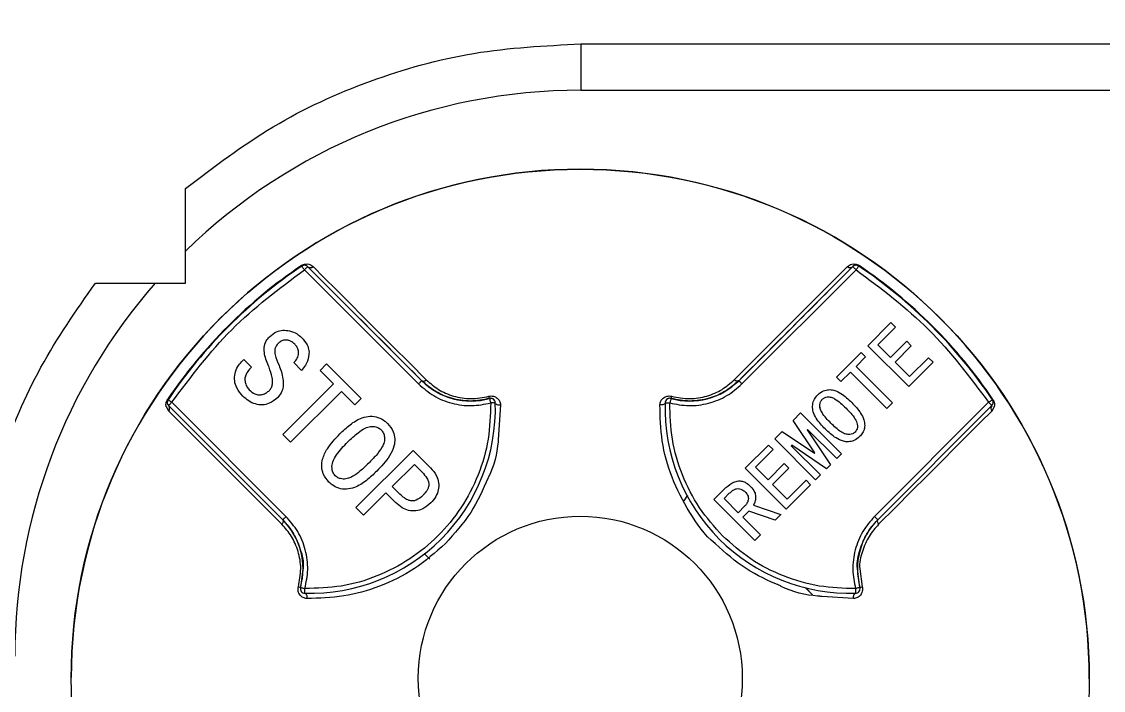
# Model space of a CAD drawing. Header units: millimetres. Extents: x 2251 to 4395, y 932 to 2449.
# Drawn here: x 2885.47 to 2932.22, y 2172.72 to 2201.63 of the extents above; entities that cross this region are included whole.
import ezdxf

# ---------------------------------------------------------------- set-up
doc = ezdxf.new("R2010")
doc.units = ezdxf.units.MM

msp = doc.modelspace()

# ---------------------------------------------------------------- linework, layer by layer
at = {"color": 7, "linetype": 'Continuous', "lineweight": 25}
for p, q in [((2909.639, 2200.662), (2960.33, 2200.662)), ((2909.639, 2200.662), (2909.639, 2198.662)), ((2909.639, 2198.662), (2960.129, 2198.662)), ((2892.557, 2190.325), (2892.557, 2194.411)), ((2897.565, 2191.083), (2897.579, 2191.063)), ((2897.579, 2191.063), (2897.579, 2191.063)), ((2897.691, 2190.897), (2902.623, 2185.965)), ((2897.832, 2191.039), (2902.765, 2186.106)), ((2897.832, 2191.039), (2897.832, 2191.039)), ((2916.463, 2186.106), (2921.395, 2191.039)), ((2916.604, 2185.965), (2921.537, 2190.897)), ((2921.395, 2191.039), (2921.395, 2191.039)), ((2921.648, 2191.063), (2921.662, 2191.083)), ((2921.648, 2191.063), (2921.648, 2191.063)), ((2888.656, 2190.325), (2892.557, 2190.325)), ((2922.041, 2187.615), (2923.043, 2188.618)), ((2923.043, 2188.618), (2923.24, 2188.422)), ((2923.24, 2188.422), (2922.475, 2187.657)), ((2923.24, 2188.422), (2922.475, 2187.657)), ((2896.553, 2187.711), (2896.553, 2187.711)), ((2897.277, 2187.682), (2897.277, 2187.682)), ((2923.808, 2185.848), (2922.041, 2187.615)), ((2923.808, 2185.848), (2922.041, 2187.615)), ((2922.475, 2187.657), (2923.023, 2187.109)), ((2922.475, 2187.657), (2922.475, 2187.657)), ((2923.023, 2187.109), (2923.726, 2187.812)), ((2923.922, 2187.615), (2923.219, 2186.913)), ((2923.922, 2187.615), (2923.219, 2186.913)), ((2923.726, 2187.812), (2923.922, 2187.615)), ((2896.41, 2187.331), (2896.41, 2187.331)), ((2897.439, 2187.306), (2897.439, 2187.306)), ((2920.686, 2186.261), (2921.751, 2187.326)), ((2921.948, 2187.13), (2921.534, 2186.716)), ((2921.948, 2187.13), (2921.534, 2186.716)), ((2921.751, 2187.326), (2921.948, 2187.13)), ((2923.85, 2186.282), (2924.666, 2187.099)), ((2924.666, 2187.099), (2924.863, 2186.902)), ((2894.976, 2186.915), (2895.077, 2187.017)), ((2895.077, 2187.017), (2895.41, 2186.684)), ((2895.41, 2186.684), (2895.323, 2186.597)), ((2895.41, 2186.684), (2895.323, 2186.597)), ((2897.566, 2186.553), (2897.233, 2186.886)), ((2897.566, 2186.553), (2897.233, 2186.886)), ((2898.377, 2186.553), (2898.652, 2186.828)), ((2898.652, 2186.828), (2900.142, 2185.338)), ((2921.534, 2186.716), (2923.105, 2185.145)), ((2921.534, 2186.716), (2921.534, 2186.716)), ((2923.219, 2186.913), (2923.85, 2186.282)), ((2923.219, 2186.913), (2923.219, 2186.913)), ((2924.863, 2186.902), (2923.808, 2185.848)), ((2924.863, 2186.902), (2923.808, 2185.848)), ((2895.119, 2186.164), (2895.119, 2186.164)), ((2895.323, 2186.597), (2895.323, 2186.597)), ((2897.566, 2186.553), (2897.566, 2186.553)), ((2898.956, 2185.974), (2898.377, 2186.553)), ((2898.956, 2185.974), (2898.377, 2186.553)), ((2920.883, 2186.065), (2920.686, 2186.261)), ((2920.883, 2186.065), (2920.686, 2186.261)), ((2921.296, 2186.478), (2920.883, 2186.065)), ((2921.296, 2186.478), (2920.883, 2186.065)), ((2922.868, 2184.907), (2921.296, 2186.478)), ((2921.296, 2186.478), (2921.296, 2186.478)), ((2922.868, 2184.907), (2921.296, 2186.478)), ((2896.312, 2186.123), (2896.312, 2186.123)), ((2896.756, 2183.775), (2898.956, 2185.974)), ((2898.956, 2185.974), (2898.956, 2185.974)), ((2902.765, 2186.106), (2902.765, 2186.106)), ((2916.463, 2186.106), (2916.463, 2186.106)), ((2920.883, 2186.065), (2920.883, 2186.065)), ((2923.808, 2185.848), (2923.808, 2185.848)), ((2891.798, 2185.282), (2891.777, 2185.295)), ((2891.798, 2185.282), (2891.798, 2185.282)), ((2895.033, 2185.439), (2895.033, 2185.439)), ((2896.539, 2185.381), (2896.539, 2185.381)), ((2899.288, 2185.642), (2897.089, 2183.442)), ((2899.288, 2185.642), (2897.089, 2183.442)), ((2899.867, 2185.063), (2899.288, 2185.642)), ((2899.288, 2185.642), (2899.288, 2185.642)), ((2899.867, 2185.063), (2899.288, 2185.642)), ((2900.142, 2185.338), (2899.867, 2185.063)), ((2900.142, 2185.338), (2899.867, 2185.063)), ((2920.076, 2185.3), (2920.076, 2185.3)), ((2927.43, 2185.282), (2927.45, 2185.295)), ((2927.43, 2185.282), (2927.43, 2185.282)), ((2891.826, 2184.793), (2891.727, 2184.97)), ((2891.763, 2185.17), (2891.763, 2185.17)), ((2896.754, 2180.096), (2891.822, 2185.028)), ((2896.896, 2180.237), (2891.963, 2185.17)), ((2899.867, 2185.063), (2899.867, 2185.063)), ((2905.946, 2184.905), (2905.946, 2184.905)), ((2906.171, 2185.06), (2906.067, 2183.548)), ((2913.281, 2184.923), (2913.281, 2184.923)), ((2919.99, 2184.881), (2919.99, 2184.881)), ((2921.1, 2184.917), (2921.1, 2184.917)), ((2927.264, 2185.17), (2922.331, 2180.237)), ((2927.406, 2185.028), (2922.473, 2180.096)), ((2923.105, 2185.145), (2922.868, 2184.907)), ((2923.105, 2185.145), (2922.868, 2184.907)), ((2922.868, 2184.907), (2922.868, 2184.907)), ((2927.5, 2184.971), (2927.402, 2184.793)), ((2927.464, 2185.169), (2927.464, 2185.169)), ((2918.815, 2184.39), (2919.136, 2184.711)), ((2919.756, 2182.994), (2918.815, 2184.39)), ((2919.756, 2182.994), (2918.815, 2184.39)), ((2919.136, 2184.711), (2920.903, 2182.943)), ((2921.567, 2184.301), (2921.567, 2184.301)), ((2901.011, 2183.977), (2901.011, 2183.977)), ((2918.019, 2183.594), (2918.34, 2183.915)), ((2918.34, 2183.915), (2919.735, 2182.974)), ((2919.415, 2183.977), (2919.435, 2183.997)), ((2919.435, 2183.997), (2919.415, 2183.977)), ((2919.415, 2183.977), (2920.428, 2182.467)), ((2919.415, 2183.977), (2919.415, 2183.977)), ((2920.697, 2182.736), (2919.435, 2183.997)), ((2919.435, 2183.997), (2919.435, 2183.997)), ((2920.697, 2182.736), (2919.435, 2183.997)), ((2920.2, 2184.018), (2920.2, 2184.018)), ((2897.089, 2183.442), (2896.756, 2183.775)), ((2897.089, 2183.442), (2896.756, 2183.775)), ((2897.089, 2183.442), (2897.089, 2183.442)), ((2899.563, 2183.456), (2899.563, 2183.456)), ((2901.122, 2183.398), (2901.122, 2183.398)), ((2919.787, 2181.826), (2918.019, 2183.594)), ((2919.787, 2181.826), (2918.019, 2183.594)), ((2921.689, 2183.687), (2921.689, 2183.687)), ((2899.911, 2180.619), (2902.386, 2183.094)), ((2902.386, 2183.094), (2903.138, 2182.342)), ((2916.748, 2182.323), (2917.75, 2183.325)), ((2917.947, 2183.129), (2917.182, 2182.364)), ((2917.947, 2183.129), (2917.182, 2182.364)), ((2917.75, 2183.325), (2917.947, 2183.129)), ((2918.732, 2183.294), (2918.753, 2183.315)), ((2918.753, 2183.315), (2918.732, 2183.294)), ((2918.732, 2183.294), (2919.994, 2182.033)), ((2918.732, 2183.294), (2918.732, 2183.294)), ((2920.262, 2182.302), (2918.753, 2183.315)), ((2918.753, 2183.315), (2918.753, 2183.315)), ((2920.262, 2182.302), (2918.753, 2183.315)), ((2919.756, 2182.994), (2919.735, 2182.974)), ((2919.756, 2182.994), (2919.756, 2182.994)), ((2920.903, 2182.943), (2920.697, 2182.736)), ((2920.903, 2182.943), (2920.697, 2182.736)), ((2898.915, 2182.586), (2898.915, 2182.586)), ((2901.488, 2181.531), (2902.444, 2182.486)), ((2901.488, 2181.531), (2902.444, 2182.486)), ((2902.444, 2182.486), (2902.776, 2182.154)), ((2902.444, 2182.486), (2902.444, 2182.486)), ((2902.444, 2182.486), (2902.776, 2182.154)), ((2917.73, 2181.816), (2918.433, 2182.519)), ((2918.433, 2182.519), (2918.629, 2182.323)), ((2920.428, 2182.467), (2920.262, 2182.302)), ((2920.428, 2182.467), (2920.262, 2182.302)), ((2920.697, 2182.736), (2920.697, 2182.736)), ((2900.823, 2182.197), (2900.823, 2182.197)), ((2902.776, 2182.154), (2902.776, 2182.154)), ((2918.515, 2180.555), (2916.748, 2182.323)), ((2918.515, 2180.555), (2916.748, 2182.323)), ((2917.182, 2182.364), (2917.73, 2181.816)), ((2917.182, 2182.364), (2917.182, 2182.364)), ((2918.629, 2182.323), (2917.926, 2181.62)), ((2918.629, 2182.323), (2917.926, 2181.62)), ((2919.994, 2182.033), (2919.787, 2181.826)), ((2919.994, 2182.033), (2919.787, 2181.826)), ((2920.262, 2182.302), (2920.262, 2182.302)), ((2898.753, 2181.719), (2898.753, 2181.719)), ((2901.821, 2181.198), (2901.488, 2181.531)), ((2901.488, 2181.531), (2901.488, 2181.531)), ((2903.069, 2181.61), (2903.069, 2181.61)), ((2915.393, 2180.968), (2915.91, 2181.485)), ((2917.926, 2181.62), (2918.557, 2180.989)), ((2917.926, 2181.62), (2917.926, 2181.62)), ((2919.57, 2181.609), (2918.515, 2180.555)), ((2919.57, 2181.609), (2918.515, 2180.555)), ((2918.557, 2180.989), (2919.373, 2181.806)), ((2919.373, 2181.806), (2919.57, 2181.609)), ((2919.787, 2181.826), (2919.787, 2181.826)), ((2901.213, 2181.256), (2900.244, 2180.287)), ((2901.213, 2181.256), (2900.244, 2180.287)), ((2901.633, 2180.837), (2901.213, 2181.256)), ((2901.213, 2181.256), (2901.213, 2181.256)), ((2901.633, 2180.837), (2901.213, 2181.256)), ((2914.1, 2180.907), (2914.267, 2181.157)), ((2915.828, 2181.01), (2916.055, 2181.237)), ((2915.828, 2181.01), (2916.055, 2181.237)), ((2916.437, 2180.4), (2915.828, 2181.01)), ((2915.828, 2181.01), (2915.828, 2181.01)), ((2916.055, 2181.237), (2916.055, 2181.237)), ((2916.737, 2181.299), (2916.737, 2181.299)), ((2916.88, 2181.016), (2916.88, 2181.016)), ((2900.244, 2180.287), (2899.911, 2180.619)), ((2900.244, 2180.287), (2899.911, 2180.619)), ((2901.633, 2180.837), (2901.633, 2180.837)), ((2903.153, 2180.822), (2903.153, 2180.822)), ((2917.161, 2179.201), (2915.393, 2180.968)), ((2917.161, 2179.201), (2915.393, 2180.968)), ((2916.727, 2180.689), (2916.437, 2180.4)), ((2917.099, 2180.731), (2918.288, 2180.327)), ((2918.515, 2180.555), (2918.515, 2180.555)), ((2900.244, 2180.287), (2900.244, 2180.287)), ((2916.903, 2180.472), (2916.634, 2180.203)), ((2916.903, 2180.472), (2916.634, 2180.203)), ((2916.634, 2180.203), (2917.399, 2179.438)), ((2916.634, 2180.203), (2916.634, 2180.203)), ((2918.04, 2180.079), (2916.903, 2180.472)), ((2916.903, 2180.472), (2916.903, 2180.472)), ((2918.04, 2180.079), (2916.903, 2180.472)), ((2918.288, 2180.327), (2918.04, 2180.079)), ((2918.288, 2180.327), (2918.04, 2180.079)), ((2918.04, 2180.079), (2918.04, 2180.079)), ((2917.399, 2179.438), (2917.161, 2179.201)), ((2917.399, 2179.438), (2917.161, 2179.201)), ((2917.161, 2179.201), (2917.161, 2179.201)), ((2902.878, 2178.615), (2903.109, 2178.384)), ((2897.631, 2177.971), (2897.524, 2177.171)), ((2921.704, 2177.171), (2921.595, 2177.978)), ((2921.697, 2177.967), (2921.797, 2177.192)), ((2897.516, 2177.118), (2897.516, 2177.118)), ((2897.71, 2176.918), (2897.716, 2177.117)), ((2919.336, 2177.171), (2919.657, 2176.851)), ((2919.36, 2177.148), (2919.657, 2176.851)), ((2921.511, 2177.117), (2921.517, 2176.918)), ((2921.711, 2177.117), (2921.711, 2177.117)), ((2921.426, 2176.69), (2920.061, 2176.78)), ((2887.614, 2173.27), (2887.614, 2173.27)), ((2931.614, 2173.223), (2931.614, 2173.223))]:
    msp.add_line(p, q, dxfattribs=at)
at = {"color": 7, "linetype": 'Continuous', "lineweight": 25, "flags": 128}
for points in [[(2897.691, 2190.897), (2897.669, 2190.929), (2897.648, 2190.961), (2897.629, 2190.989), (2897.612, 2191.014), (2897.598, 2191.035), (2897.587, 2191.05), (2897.581, 2191.06), (2897.579, 2191.063)], [(2897.832, 2191.039), (2897.83, 2191.036), (2897.822, 2191.028), (2897.808, 2191.015), (2897.791, 2190.997), (2897.769, 2190.976), (2897.745, 2190.951), (2897.718, 2190.925), (2897.691, 2190.897)], [(2898.068, 2191.035), (2898.55, 2190.553), (2899.073, 2190.03), (2899.634, 2189.469), (2900.232, 2188.871), (2900.866, 2188.237), (2901.533, 2187.57), (2902.232, 2186.871), (2902.961, 2186.142)], [(2916.267, 2186.142), (2916.995, 2186.871), (2917.694, 2187.57), (2918.362, 2188.237), (2918.995, 2188.871), (2919.594, 2189.469), (2920.155, 2190.03), (2920.677, 2190.553), (2921.159, 2191.035)], [(2921.395, 2191.039), (2921.398, 2191.036), (2921.406, 2191.028), (2921.419, 2191.015), (2921.437, 2190.997), (2921.458, 2190.976), (2921.482, 2190.951), (2921.509, 2190.925), (2921.537, 2190.897)], [(2921.648, 2191.063), (2921.646, 2191.06), (2921.64, 2191.05), (2921.63, 2191.035), (2921.616, 2191.014), (2921.599, 2190.989), (2921.579, 2190.961), (2921.558, 2190.929), (2921.537, 2190.897)], [(2902.765, 2186.106), (2902.762, 2186.103), (2902.754, 2186.095), (2902.741, 2186.082), (2902.723, 2186.065), (2902.702, 2186.043), (2902.678, 2186.019), (2902.651, 2185.992), (2902.623, 2185.965)], [(2902.765, 2186.106), (2902.781, 2186.094), (2902.801, 2186.087), (2902.824, 2186.084), (2902.85, 2186.087), (2902.877, 2186.094), (2902.905, 2186.106), (2902.933, 2186.122), (2902.961, 2186.142)], [(2916.463, 2186.106), (2916.446, 2186.094), (2916.426, 2186.087), (2916.403, 2186.084), (2916.378, 2186.087), (2916.351, 2186.094), (2916.322, 2186.106), (2916.294, 2186.122), (2916.267, 2186.142)], [(2916.463, 2186.106), (2916.465, 2186.103), (2916.473, 2186.095), (2916.486, 2186.082), (2916.504, 2186.065), (2916.525, 2186.043), (2916.55, 2186.019), (2916.576, 2185.992), (2916.604, 2185.965)], [(2891.798, 2185.282), (2891.801, 2185.279), (2891.81, 2185.273), (2891.826, 2185.263), (2891.846, 2185.249), (2891.871, 2185.232), (2891.9, 2185.212), (2891.931, 2185.191), (2891.963, 2185.17)], [(2905.689, 2185.337), (2905.691, 2185.333), (2905.694, 2185.322), (2905.699, 2185.304), (2905.705, 2185.28), (2905.713, 2185.251), (2905.723, 2185.218), (2905.733, 2185.182), (2905.743, 2185.144)], [(2913.538, 2185.337), (2913.537, 2185.333), (2913.534, 2185.322), (2913.529, 2185.304), (2913.522, 2185.28), (2913.514, 2185.251), (2913.505, 2185.218), (2913.495, 2185.182), (2913.484, 2185.144)], [(2927.43, 2185.282), (2927.427, 2185.279), (2927.417, 2185.273), (2927.402, 2185.263), (2927.381, 2185.249), (2927.356, 2185.232), (2927.328, 2185.212), (2927.296, 2185.191), (2927.264, 2185.17)], [(2891.822, 2185.028), (2891.825, 2185.031), (2891.833, 2185.039), (2891.846, 2185.052), (2891.863, 2185.07), (2891.885, 2185.091), (2891.909, 2185.115), (2891.936, 2185.142), (2891.963, 2185.17)], [(2896.718, 2179.9), (2895.99, 2180.629), (2895.291, 2181.328), (2894.623, 2181.995), (2893.99, 2182.628), (2893.392, 2183.227), (2892.83, 2183.788), (2892.308, 2184.31), (2891.826, 2184.793)], [(2905.943, 2185.15), (2905.939, 2185.15), (2905.928, 2185.15), (2905.909, 2185.149), (2905.884, 2185.148), (2905.854, 2185.147), (2905.82, 2185.146), (2905.782, 2185.145), (2905.743, 2185.144)], [(2905.943, 2185.15), (2905.948, 2185.13), (2905.962, 2185.11), (2905.984, 2185.093), (2906.013, 2185.079), (2906.048, 2185.068), (2906.087, 2185.061), (2906.129, 2185.058), (2906.171, 2185.06)], [(2913.284, 2185.15), (2913.279, 2185.13), (2913.266, 2185.11), (2913.244, 2185.093), (2913.215, 2185.079), (2913.18, 2185.068), (2913.14, 2185.061), (2913.099, 2185.058), (2913.056, 2185.06)], [(2913.284, 2185.15), (2913.288, 2185.15), (2913.3, 2185.15), (2913.318, 2185.149), (2913.343, 2185.148), (2913.373, 2185.147), (2913.408, 2185.146), (2913.445, 2185.145), (2913.484, 2185.144)], [(2927.402, 2184.793), (2926.919, 2184.31), (2926.397, 2183.788), (2925.836, 2183.227), (2925.238, 2182.628), (2924.604, 2181.995), (2923.937, 2181.328), (2923.238, 2180.629), (2922.509, 2179.9)], [(2927.406, 2185.028), (2927.403, 2185.031), (2927.395, 2185.039), (2927.382, 2185.052), (2927.364, 2185.07), (2927.343, 2185.091), (2927.318, 2185.115), (2927.292, 2185.142), (2927.264, 2185.17)], [(2896.754, 2180.096), (2896.766, 2180.079), (2896.774, 2180.06), (2896.776, 2180.036), (2896.774, 2180.011), (2896.766, 2179.984), (2896.754, 2179.955), (2896.738, 2179.927), (2896.718, 2179.9)], [(2896.754, 2180.096), (2896.757, 2180.098), (2896.765, 2180.106), (2896.778, 2180.119), (2896.796, 2180.137), (2896.817, 2180.158), (2896.842, 2180.183), (2896.868, 2180.209), (2896.896, 2180.237)], [(2922.473, 2180.096), (2922.47, 2180.098), (2922.462, 2180.106), (2922.449, 2180.119), (2922.431, 2180.137), (2922.41, 2180.158), (2922.386, 2180.183), (2922.359, 2180.209), (2922.331, 2180.237)], [(2922.473, 2180.096), (2922.461, 2180.079), (2922.454, 2180.06), (2922.451, 2180.036), (2922.454, 2180.011), (2922.461, 2179.984), (2922.473, 2179.955), (2922.489, 2179.927), (2922.509, 2179.9)], [(2897.524, 2177.171), (2897.527, 2177.17), (2897.538, 2177.167), (2897.556, 2177.162), (2897.58, 2177.155), (2897.609, 2177.147), (2897.643, 2177.138), (2897.679, 2177.128), (2897.716, 2177.117)], [(2897.71, 2176.918), (2897.731, 2176.912), (2897.75, 2176.899), (2897.767, 2176.877), (2897.782, 2176.848), (2897.793, 2176.813), (2897.8, 2176.773), (2897.803, 2176.732), (2897.801, 2176.69)], [(2921.426, 2176.69), (2921.425, 2176.732), (2921.428, 2176.773), (2921.435, 2176.813), (2921.445, 2176.848), (2921.46, 2176.877), (2921.477, 2176.899), (2921.496, 2176.912), (2921.517, 2176.918)], [(2921.704, 2177.171), (2921.7, 2177.17), (2921.689, 2177.167), (2921.671, 2177.162), (2921.647, 2177.155), (2921.618, 2177.147), (2921.585, 2177.138), (2921.549, 2177.128), (2921.511, 2177.117)]]:
    msp.add_lwpolyline(points, dxfattribs=at)
at = {"color": 7, "linetype": 'Continuous', "lineweight": 25}
for radius in [22, 7]:
    msp.add_circle((2909.614, 2173.247), radius, dxfattribs=at)
for centre, radius, start, end in [((2876.614, 2210.452), 91.48, 295.79271, 180), ((2876.614, 2210.452), 90.341, 353.64897, 186.35103), ((2876.614, 2210.452), 89.875, 353.64897, 186.35103), ((2876.614, 2210.452), 85.319, 353.33017, 186.66983), ((2876.614, 2210.452), 91.48, 180, 290.22656), ((2909.639, 2174.199), 24.464, 90, 134.2869), ((2876.614, 2210.452), 91.441, 295.84596, 351.20762), ((2876.614, 2210.452), 90.976, 296.50811, 351.20762), ((2876.614, 2210.452), 86.42, 299.88973, 350.7957), ((2909.614, 2173.247), 22, 359.9388, 179.9388), ((2909.614, 2173.247), 21.524, 124.039, 145.961), ((2909.614, 2173.247), 21.5, 124.039, 145.961), ((2909.614, 2173.247), 21.5, 124.039, 145.961), ((2897.691, 2190.897), 0.2, 45, 124.039), ((2897.952, 2191.175), 0.182, 228.6227, 309.5363), ((2921.275, 2191.175), 0.182, 230.4637, 311.3773), ((2921.537, 2190.897), 0.2, 55.961, 135), ((2909.614, 2173.247), 21.5, 34.039, 55.961), ((2909.614, 2173.247), 21.5, 34.039, 55.961), ((2909.614, 2173.247), 21.524, 34.039, 55.961), ((2909.639, 2174.199), 24.464, 138.762, 180), ((2904.886, 2188.227), 3, 225, 285.531), ((2914.341, 2188.227), 3, 254.469, 315), ((2891.963, 2185.17), 0.2, 145.961, 225), ((2905.009, 2185.23), 0.689, 8.9101, 16.8757), ((2905.743, 2185.144), 0.2, 1.6906, 105.531), ((2913.484, 2185.144), 0.2, 135, 178.3094), ((2913.484, 2185.144), 0.2, 74.469, 135), ((2914.218, 2185.23), 0.689, 163.1243, 171.0899), ((2927.264, 2185.17), 0.2, 315, 34.039), ((2891.685, 2184.908), 0.182, 320.5221, 40.0844), ((2897.946, 2184.914), 8, 268.3094, 1.6906), ((2921.281, 2184.914), 8, 178.3094, 271.6906), ((2927.542, 2184.908), 0.182, 139.9143, 219.478), ((2894.633, 2177.974), 3, 344.469, 45), ((2924.594, 2177.974), 3, 135, 195.531), ((2897.63, 2177.851), 0.689, 253.1246, 261.0883), ((2897.716, 2177.117), 0.2, 164.469, 268.3094), ((2921.511, 2177.117), 0.2, 271.6906, 315), ((2921.511, 2177.117), 0.2, 315, 15.531), ((2921.597, 2177.851), 0.689, 278.9117, 286.8754)]:
    msp.add_arc(centre, radius, start, end, dxfattribs=at)
for points in [[(2960.33, 2200.662), (2960.585, 2203.615), (2961.094, 2209.522), (2960.669, 2218.421), (2959.378, 2227.223), (2957.149, 2235.841), (2954.03, 2244.177), (2950.05, 2252.138), (2945.255, 2259.636), (2939.697, 2266.588), (2933.438, 2272.916), (2926.547, 2278.549), (2919.102, 2283.427), (2911.185, 2287.493), (2902.884, 2290.708), (2894.291, 2293.013), (2885.502, 2294.468), (2879.577, 2294.648), (2876.614, 2294.739)], [(2970.355, 2210.453), (2970.268, 2207.385), (2970.094, 2201.25), (2968.69, 2192.136), (2966.465, 2183.198), (2963.357, 2174.522), (2959.419, 2166.193), (2954.682, 2158.29), (2949.193, 2150.889), (2943.005, 2144.062), (2936.178, 2137.874), (2928.777, 2132.385), (2920.874, 2127.648), (2912.545, 2123.71), (2903.869, 2120.602), (2894.931, 2118.377), (2885.817, 2116.973), (2879.682, 2116.799), (2876.614, 2116.712)], [(2892.557, 2194.411), (2893.79, 2195.351), (2896.255, 2197.23), (2900.503, 2199.161), (2904.995, 2200.429), (2908.091, 2200.584), (2909.639, 2200.662)], [(2974.288, 2199.663), (2973.764, 2196.012), (2972.716, 2188.708), (2969.596, 2178.065), (2965.388, 2167.822), (2960.033, 2158.122), (2953.628, 2149.082), (2946.247, 2140.82), (2937.985, 2133.439), (2928.945, 2127.034), (2919.245, 2121.679), (2909.002, 2117.471), (2898.359, 2114.351), (2891.055, 2113.303), (2887.404, 2112.779)], [(2974.085, 2193.121), (2973.399, 2189.827), (2972.026, 2183.238), (2968.705, 2173.686), (2964.501, 2164.503), (2959.366, 2155.8), (2953.376, 2147.663), (2946.589, 2140.178), (2939.075, 2133.423), (2930.913, 2127.468), (2922.188, 2122.37), (2912.987, 2118.205), (2903.421, 2114.926), (2896.826, 2113.581), (2893.529, 2112.909)], [(2891.963, 2185.17), (2892.781, 2186.262), (2894.415, 2188.446), (2896.599, 2190.08), (2897.691, 2190.897)], [(2902.765, 2186.106), (2901.801, 2187.07), (2899.872, 2188.999), (2898.512, 2190.359), (2897.832, 2191.039)], [(2921.395, 2191.039), (2920.715, 2190.359), (2919.356, 2188.999), (2917.427, 2187.07), (2916.463, 2186.106)], [(2921.537, 2190.897), (2922.629, 2190.08), (2924.812, 2188.446), (2926.447, 2186.262), (2927.264, 2185.17)], [(2883.175, 2174.199), (2883.243, 2175.644), (2883.379, 2178.535), (2884.486, 2182.748), (2886.175, 2186.762), (2887.829, 2189.137), (2888.656, 2190.325)]]:
    msp.add_open_spline(points, degree=3, dxfattribs=at)
for points, knots in [([(2918.898, 2136.381), (2921.077, 2137.655), (2926.061, 2140.569), (2933.126, 2146.223), (2940.09, 2153.055), (2946.209, 2160.664), (2951.433, 2168.913), (2955.66, 2177.708), (2958.938, 2186.915), (2960.213, 2193.291), (2960.85, 2196.478)], [0, 0, 0, 0, 0.099849, 0.228442, 0.357035, 0.485628, 0.614221, 0.742814, 0.871407, 1, 1, 1, 1]), ([(2897.565, 2191.083), (2897.579, 2191.091), (2897.606, 2191.108), (2897.666, 2191.135), (2897.766, 2191.157), (2897.928, 2191.143), (2898.012, 2191.078), (2898.068, 2191.035)], [0, 0, 0, 0, 0.057712, 0.117064, 0.25153, 0.501177, 1, 1, 1, 1]), ([(2897.832, 2191.039), (2897.808, 2191.058), (2897.769, 2191.089), (2897.695, 2191.1), (2897.64, 2191.093), (2897.606, 2191.079), (2897.59, 2191.07), (2897.583, 2191.065), (2897.579, 2191.063)], [0, 0, 0, 0, 0.500032, 0.773163, 0.911126, 0.959646, 0.980448, 1, 1, 1, 1]), ([(2921.159, 2191.035), (2921.215, 2191.078), (2921.299, 2191.143), (2921.461, 2191.157), (2921.561, 2191.135), (2921.622, 2191.108), (2921.649, 2191.091), (2921.662, 2191.083)], [0, 0, 0, 0, 0.4973637, 0.7473602, 0.8823614, 0.9420119, 1, 1, 1, 1]), ([(2921.648, 2191.063), (2921.645, 2191.065), (2921.637, 2191.07), (2921.621, 2191.079), (2921.586, 2191.093), (2921.532, 2191.1), (2921.458, 2191.088), (2921.42, 2191.058), (2921.395, 2191.039)], [0, 0, 0, 0, 0.019949, 0.041211, 0.090998, 0.233378, 0.500651, 1, 1, 1, 1]), ([(2896.177, 2188.001), (2896.274, 2188.082), (2896.446, 2188.227), (2896.766, 2188.298), (2897.074, 2188.271), (2897.355, 2188.16), (2897.504, 2188.027), (2897.566, 2187.972)], [0, 0, 0, 0, 0.2426698, 0.4294767, 0.6156339, 0.8389691, 1, 1, 1, 1]), ([(2896.162, 2186.684), (2896.084, 2186.871), (2895.969, 2187.147), (2895.94, 2187.545), (2896.015, 2187.812), (2896.128, 2187.944), (2896.177, 2188.001)], [0, 0, 0, 0, 0.428369, 0.6335505, 0.8408689, 1, 1, 1, 1]), ([(2896.553, 2187.711), (2896.511, 2187.659), (2896.438, 2187.57), (2896.396, 2187.396), (2896.444, 2187.126), (2896.532, 2186.921), (2896.597, 2186.77)], [0, 0, 0, 0, 0.196092, 0.338428, 0.515662, 1, 1, 1, 1]), ([(2897.277, 2187.682), (2897.22, 2187.732), (2897.123, 2187.817), (2896.945, 2187.869), (2896.786, 2187.861), (2896.651, 2187.8), (2896.584, 2187.739), (2896.553, 2187.711)], [0, 0, 0, 0, 0.273741, 0.469785, 0.666347, 0.848138, 1, 1, 1, 1]), ([(2897.277, 2187.682), (2897.22, 2187.732), (2897.123, 2187.817), (2896.945, 2187.869), (2896.786, 2187.861), (2896.651, 2187.8), (2896.584, 2187.739), (2896.553, 2187.711)], [0, 0, 0, 0, 0.273741, 0.469785, 0.666347, 0.848138, 1, 1, 1, 1]), ([(2897.233, 2186.886), (2897.29, 2186.946), (2897.397, 2187.059), (2897.447, 2187.266), (2897.434, 2187.441), (2897.371, 2187.578), (2897.307, 2187.649), (2897.277, 2187.682)], [0, 0, 0, 0, 0.271428, 0.5099, 0.681019, 0.852199, 1, 1, 1, 1]), ([(2897.566, 2187.972), (2897.656, 2187.87), (2897.802, 2187.705), (2897.902, 2187.409), (2897.881, 2187.101), (2897.776, 2186.797), (2897.627, 2186.623), (2897.566, 2186.553)], [0, 0, 0, 0, 0.252592, 0.41193, 0.571985, 0.826889, 1, 1, 1, 1]), ([(2895.033, 2185.439), (2894.936, 2185.55), (2894.768, 2185.743), (2894.659, 2186.096), (2894.677, 2186.42), (2894.789, 2186.706), (2894.918, 2186.85), (2894.976, 2186.915)], [0, 0, 0, 0, 0.264487, 0.457861, 0.651756, 0.843286, 1, 1, 1, 1]), ([(2896.177, 2185.685), (2896.209, 2185.724), (2896.277, 2185.807), (2896.324, 2186.003), (2896.303, 2186.307), (2896.217, 2186.538), (2896.162, 2186.684)], [0, 0, 0, 0, 0.143744, 0.301533, 0.558519, 1, 1, 1, 1]), ([(2896.597, 2186.77), (2896.665, 2186.58), (2896.774, 2186.281), (2896.787, 2185.868), (2896.707, 2185.581), (2896.593, 2185.446), (2896.539, 2185.381)], [0, 0, 0, 0, 0.409467, 0.643428, 0.829197, 1, 1, 1, 1]), ([(2895.323, 2186.597), (2895.266, 2186.532), (2895.17, 2186.421), (2895.112, 2186.22), (2895.125, 2186.036), (2895.185, 2185.857), (2895.268, 2185.761), (2895.308, 2185.714)], [0, 0, 0, 0, 0.25891, 0.438957, 0.619223, 0.812916, 1, 1, 1, 1]), ([(2895.308, 2185.714), (2895.385, 2185.646), (2895.505, 2185.54), (2895.718, 2185.486), (2895.893, 2185.508), (2896.053, 2185.575), (2896.138, 2185.65), (2896.177, 2185.685)], [0, 0, 0, 0, 0.308723, 0.481176, 0.653403, 0.84143, 1, 1, 1, 1]), ([(2902.623, 2185.965), (2902.834, 2185.783), (2903.262, 2185.415), (2904.064, 2185.1), (2904.916, 2184.98), (2905.471, 2185.09), (2905.743, 2185.144)], [0, 0, 0, 0, 0.245589, 0.5, 0.754411, 1, 1, 1, 1]), ([(2905.689, 2185.337), (2905.417, 2185.285), (2904.856, 2185.177), (2904.053, 2185.314), (2903.325, 2185.62), (2902.959, 2185.938), (2902.765, 2186.106)], [0, 0, 0, 0, 0.242664, 0.499933, 0.73499, 1, 1, 1, 1]), ([(2902.961, 2186.142), (2903.127, 2185.996), (2903.461, 2185.704), (2904.122, 2185.417), (2904.881, 2185.282), (2905.406, 2185.381), (2905.668, 2185.43)], [0, 0, 0, 0, 0.24976, 0.500155, 0.750188, 1, 1, 1, 1]), ([(2913.484, 2185.144), (2913.757, 2185.09), (2914.311, 2184.98), (2915.164, 2185.1), (2915.965, 2185.415), (2916.393, 2185.783), (2916.604, 2185.965)], [0, 0, 0, 0, 0.245589, 0.5, 0.754411, 1, 1, 1, 1]), ([(2916.463, 2186.106), (2916.268, 2185.938), (2915.902, 2185.62), (2915.175, 2185.314), (2914.371, 2185.177), (2913.81, 2185.285), (2913.538, 2185.337)], [0, 0, 0, 0, 0.265019, 0.500067, 0.757342, 1, 1, 1, 1]), ([(2913.559, 2185.43), (2913.822, 2185.381), (2914.347, 2185.282), (2915.106, 2185.417), (2915.767, 2185.704), (2916.1, 2185.996), (2916.267, 2186.142)], [0, 0, 0, 0, 0.2498124, 0.4998445, 0.7502398, 1, 1, 1, 1]), ([(2919.88, 2185.496), (2919.959, 2185.562), (2920.097, 2185.677), (2920.35, 2185.729), (2920.613, 2185.7), (2920.969, 2185.522), (2921.199, 2185.305), (2921.348, 2185.165)], [0, 0, 0, 0, 0.178954, 0.311474, 0.443543, 0.640747, 1, 1, 1, 1]), ([(2891.727, 2184.97), (2891.724, 2184.975), (2891.703, 2185.01), (2891.705, 2185.096), (2891.726, 2185.194), (2891.752, 2185.255), (2891.769, 2185.282), (2891.777, 2185.295)], [0, 0, 0, 0, 0.064165, 0.529616, 0.781144, 0.892106, 1, 1, 1, 1]), ([(2896.539, 2185.381), (2896.422, 2185.283), (2896.227, 2185.119), (2895.874, 2185.046), (2895.565, 2185.084), (2895.274, 2185.221), (2895.114, 2185.366), (2895.033, 2185.439)], [0, 0, 0, 0, 0.264859, 0.442595, 0.620083, 0.807926, 1, 1, 1, 1]), ([(2896.539, 2185.381), (2896.422, 2185.283), (2896.227, 2185.119), (2895.874, 2185.046), (2895.565, 2185.084), (2895.274, 2185.221), (2895.114, 2185.366), (2895.033, 2185.439)], [0, 0, 0, 0, 0.264859, 0.442595, 0.620083, 0.807926, 1, 1, 1, 1]), ([(2905.668, 2185.43), (2905.7, 2185.437), (2905.764, 2185.45), (2905.86, 2185.439), (2905.949, 2185.408), (2906.049, 2185.344), (2906.145, 2185.229), (2906.162, 2185.116), (2906.171, 2185.06)], [0, 0, 0, 0, 0.123611, 0.250214, 0.373313, 0.501044, 0.749966, 1, 1, 1, 1]), ([(2905.884, 2185.286), (2905.872, 2185.296), (2905.85, 2185.316), (2905.804, 2185.337), (2905.758, 2185.345), (2905.718, 2185.343), (2905.699, 2185.339), (2905.689, 2185.337)], [0, 0, 0, 0, 0.273059, 0.500453, 0.767114, 0.88663, 1, 1, 1, 1]), ([(2905.943, 2185.15), (2905.942, 2185.159), (2905.94, 2185.184), (2905.927, 2185.233), (2905.9, 2185.266), (2905.884, 2185.286)], [0, 0, 0, 0, 0.181202, 0.501499, 1, 1, 1, 1]), ([(2913.056, 2185.06), (2913.065, 2185.116), (2913.082, 2185.229), (2913.178, 2185.343), (2913.278, 2185.408), (2913.366, 2185.438), (2913.463, 2185.45), (2913.527, 2185.437), (2913.559, 2185.43)], [0, 0, 0, 0, 0.2496018, 0.4982962, 0.6255893, 0.7486287, 0.8757219, 1, 1, 1, 1]), ([(2913.538, 2185.337), (2913.522, 2185.34), (2913.489, 2185.347), (2913.439, 2185.341), (2913.389, 2185.323), (2913.338, 2185.286), (2913.303, 2185.236), (2913.287, 2185.186), (2913.285, 2185.159), (2913.284, 2185.15)], [0, 0, 0, 0, 0.098526, 0.211663, 0.344444, 0.500006, 0.749377, 0.913544, 1, 1, 1, 1]), ([(2920.2, 2184.018), (2920.063, 2184.165), (2919.855, 2184.386), (2919.678, 2184.735), (2919.64, 2185.005), (2919.693, 2185.249), (2919.794, 2185.407), (2919.864, 2185.479), (2919.88, 2185.496)], [0, 0, 0, 0, 0.352615, 0.529946, 0.676874, 0.824141, 0.958426, 1, 1, 1, 1]), ([(2919.993, 2184.883), (2919.99, 2184.889), (2919.964, 2184.945), (2919.967, 2185.054), (2919.992, 2185.196), (2920.048, 2185.265), (2920.076, 2185.3)], [0, 0, 0, 0, 0.048502, 0.412822, 0.703624, 1, 1, 1, 1]), ([(2920.449, 2184.266), (2920.307, 2184.41), (2920.122, 2184.601), (2919.975, 2184.89), (2919.964, 2185.054), (2919.992, 2185.196), (2920.048, 2185.265), (2920.076, 2185.3)], [0, 0, 0, 0, 0.494324, 0.651411, 0.784883, 0.89142, 1, 1, 1, 1]), ([(2920.076, 2185.3), (2920.108, 2185.326), (2920.17, 2185.378), (2920.306, 2185.409), (2920.459, 2185.399), (2920.657, 2185.306), (2920.869, 2185.141), (2921.022, 2184.992), (2921.1, 2184.917)], [0, 0, 0, 0, 0.099275, 0.199109, 0.336855, 0.470696, 0.732552, 1, 1, 1, 1]), ([(2920.076, 2185.3), (2920.108, 2185.326), (2920.17, 2185.378), (2920.306, 2185.409), (2920.459, 2185.399), (2920.657, 2185.306), (2920.869, 2185.141), (2921.022, 2184.992), (2921.1, 2184.917)], [0, 0, 0, 0, 0.099275, 0.199109, 0.336855, 0.470696, 0.732552, 1, 1, 1, 1]), ([(2927.456, 2185.113), (2927.461, 2185.134), (2927.468, 2185.165), (2927.459, 2185.221), (2927.446, 2185.255), (2927.437, 2185.271), (2927.432, 2185.278), (2927.43, 2185.282)], [0, 0, 0, 0, 0.5462975, 0.82224, 0.9192874, 0.9608929, 1, 1, 1, 1]), ([(2927.45, 2185.295), (2927.458, 2185.282), (2927.475, 2185.255), (2927.502, 2185.195), (2927.522, 2185.097), (2927.524, 2185.011), (2927.503, 2184.975), (2927.5, 2184.971)], [0, 0, 0, 0, 0.107574, 0.218232, 0.46854, 0.933582, 1, 1, 1, 1]), ([(2905.743, 2185.144), (2905.728, 2184.619), (2905.697, 2183.559), (2905.243, 2182.015), (2904.507, 2180.594), (2903.499, 2179.361), (2902.267, 2178.354), (2900.845, 2177.617), (2899.302, 2177.163), (2898.241, 2177.133), (2897.716, 2177.117)], [0, 0, 0, 0, 0.123694, 0.25, 0.376306, 0.5, 0.623694, 0.75, 0.876306, 1, 1, 1, 1]), ([(2915.457, 2179.05), (2915.451, 2179.055), (2914.994, 2179.422), (2914.31, 2180.409), (2913.525, 2181.911), (2913.094, 2183.515), (2913.069, 2184.544), (2913.056, 2185.06)], [0, 0, 0, 0, 0.003657, 0.252454, 0.50145, 0.750307, 1, 1, 1, 1]), ([(2915.766, 2179.399), (2915.416, 2179.791), (2914.71, 2180.584), (2913.987, 2182.018), (2913.53, 2183.558), (2913.499, 2184.619), (2913.484, 2185.144)], [0, 0, 0, 0, 0.247388, 0.5, 0.752612, 1, 1, 1, 1]), ([(2921.1, 2184.917), (2921.241, 2184.774), (2921.441, 2184.572), (2921.59, 2184.267), (2921.597, 2184.097), (2921.567, 2183.973), (2921.517, 2183.913), (2921.493, 2183.884)], [0, 0, 0, 0, 0.49285, 0.695676, 0.810798, 0.906138, 1, 1, 1, 1]), ([(2921.348, 2185.165), (2921.486, 2185.018), (2921.695, 2184.795), (2921.88, 2184.443), (2921.921, 2184.178), (2921.877, 2183.947), (2921.785, 2183.789), (2921.712, 2183.712), (2921.689, 2183.687)], [0, 0, 0, 0, 0.351902, 0.53557, 0.686137, 0.813603, 0.940969, 1, 1, 1, 1]), ([(2899.216, 2183.804), (2899.362, 2183.941), (2899.654, 2184.217), (2900.099, 2184.498), (2900.528, 2184.587), (2900.872, 2184.54), (2901.124, 2184.403), (2901.245, 2184.29), (2901.286, 2184.252)], [0, 0, 0, 0, 0.251272, 0.504268, 0.648099, 0.792244, 0.930746, 1, 1, 1, 1]), ([(2899.563, 2183.456), (2899.708, 2183.594), (2899.94, 2183.816), (2900.27, 2184.05), (2900.541, 2184.135), (2900.763, 2184.124), (2900.923, 2184.058), (2900.988, 2183.998), (2901.011, 2183.977)], [0, 0, 0, 0, 0.352152, 0.564272, 0.704386, 0.844226, 0.946602, 1, 1, 1, 1]), ([(2899.563, 2183.456), (2899.708, 2183.594), (2899.94, 2183.816), (2900.27, 2184.05), (2900.541, 2184.135), (2900.763, 2184.124), (2900.923, 2184.058), (2900.988, 2183.998), (2901.011, 2183.977)], [0, 0, 0, 0, 0.352152, 0.564272, 0.704386, 0.844226, 0.946602, 1, 1, 1, 1]), ([(2901.011, 2183.977), (2901.044, 2183.938), (2901.116, 2183.852), (2901.164, 2183.665), (2901.15, 2183.448), (2901.023, 2183.169), (2900.791, 2182.87), (2900.581, 2182.654), (2900.475, 2182.544)], [0, 0, 0, 0, 0.089191, 0.196684, 0.333078, 0.466728, 0.730437, 1, 1, 1, 1]), ([(2901.286, 2184.252), (2901.379, 2184.141), (2901.54, 2183.948), (2901.612, 2183.592), (2901.57, 2183.223), (2901.32, 2182.726), (2901.017, 2182.404), (2900.823, 2182.197)], [0, 0, 0, 0, 0.179746, 0.312327, 0.444455, 0.642444, 1, 1, 1, 1]), ([(2921.689, 2183.687), (2921.61, 2183.621), (2921.471, 2183.506), (2921.214, 2183.455), (2920.945, 2183.482), (2920.583, 2183.659), (2920.35, 2183.878), (2920.2, 2184.018)], [0, 0, 0, 0, 0.176786, 0.310691, 0.443909, 0.644004, 1, 1, 1, 1]), ([(2921.689, 2183.687), (2921.61, 2183.621), (2921.471, 2183.506), (2921.214, 2183.455), (2920.945, 2183.482), (2920.583, 2183.659), (2920.35, 2183.878), (2920.2, 2184.018)], [0, 0, 0, 0, 0.176786, 0.310691, 0.443909, 0.644004, 1, 1, 1, 1]), ([(2921.493, 2183.884), (2921.46, 2183.857), (2921.394, 2183.803), (2921.249, 2183.774), (2921.073, 2183.788), (2920.78, 2183.944), (2920.588, 2184.13), (2920.449, 2184.266)], [0, 0, 0, 0, 0.1020996, 0.2048593, 0.350506, 0.5258023, 1, 1, 1, 1]), ([(2898.753, 2181.719), (2898.659, 2181.834), (2898.495, 2182.032), (2898.426, 2182.397), (2898.471, 2182.778), (2898.724, 2183.278), (2899.027, 2183.601), (2899.216, 2183.804)], [0, 0, 0, 0, 0.181516, 0.31559, 0.449052, 0.655207, 1, 1, 1, 1]), ([(2899.028, 2181.994), (2898.988, 2182.044), (2898.91, 2182.142), (2898.872, 2182.357), (2898.904, 2182.626), (2899.144, 2183.018), (2899.394, 2183.279), (2899.563, 2183.456)], [0, 0, 0, 0, 0.109631, 0.214352, 0.370161, 0.57218, 1, 1, 1, 1]), ([(2906.067, 2183.548), (2906.065, 2183.52), (2906.03, 2182.989), (2905.889, 2182.415), (2905.638, 2181.918), (2905.634, 2181.911)], [0, 0, 0, 0, 0.052263, 0.987912, 1, 1, 1, 1]), ([(2900.475, 2182.544), (2900.331, 2182.406), (2900.092, 2182.177), (2899.756, 2181.935), (2899.48, 2181.848), (2899.269, 2181.853), (2899.116, 2181.916), (2899.053, 2181.972), (2899.028, 2181.994)], [0, 0, 0, 0, 0.35098, 0.581264, 0.716481, 0.851787, 0.942273, 1, 1, 1, 1]), ([(2900.823, 2182.197), (2900.677, 2182.059), (2900.386, 2181.784), (2899.944, 2181.499), (2899.519, 2181.396), (2899.177, 2181.432), (2898.921, 2181.565), (2898.798, 2181.678), (2898.753, 2181.719)], [0, 0, 0, 0, 0.250812, 0.503138, 0.646599, 0.790783, 0.924124, 1, 1, 1, 1]), ([(2900.823, 2182.197), (2900.677, 2182.059), (2900.386, 2181.784), (2899.944, 2181.499), (2899.519, 2181.396), (2899.177, 2181.432), (2898.921, 2181.565), (2898.798, 2181.678), (2898.753, 2181.719)], [0, 0, 0, 0, 0.250812, 0.503138, 0.646599, 0.790783, 0.924124, 1, 1, 1, 1]), ([(2902.776, 2182.154), (2902.853, 2182.07), (2902.97, 2181.943), (2903.056, 2181.742), (2903.077, 2181.589), (2903.031, 2181.42), (2902.935, 2181.276), (2902.85, 2181.187), (2902.82, 2181.155)], [0, 0, 0, 0, 0.291497, 0.44073, 0.560786, 0.681124, 0.886746, 1, 1, 1, 1]), ([(2903.138, 2182.342), (2903.235, 2182.232), (2903.401, 2182.043), (2903.511, 2181.697), (2903.497, 2181.385), (2903.379, 2181.077), (2903.233, 2180.912), (2903.153, 2180.822)], [0, 0, 0, 0, 0.25359, 0.435459, 0.617929, 0.790356, 1, 1, 1, 1]), ([(2905.634, 2181.911), (2905.409, 2181.399), (2904.956, 2180.369), (2904.181, 2179.503), (2903.792, 2179.068)], [0, 0, 0, 0, 0.498004, 1, 1, 1, 1]), ([(2915.91, 2181.485), (2916.018, 2181.576), (2916.176, 2181.711), (2916.436, 2181.78), (2916.619, 2181.769), (2916.806, 2181.689), (2916.912, 2181.594), (2916.975, 2181.537)], [0, 0, 0, 0, 0.342652, 0.508032, 0.649213, 0.789985, 1, 1, 1, 1]), ([(2916.975, 2181.537), (2917.043, 2181.459), (2917.156, 2181.332), (2917.202, 2181.099), (2917.185, 2180.903), (2917.128, 2180.788), (2917.099, 2180.731)], [0, 0, 0, 0, 0.343735, 0.565127, 0.784778, 1, 1, 1, 1]), ([(2902.82, 2181.155), (2902.726, 2181.07), (2902.594, 2180.95), (2902.367, 2180.895), (2902.188, 2180.93), (2902, 2181.032), (2901.883, 2181.141), (2901.821, 2181.198)], [0, 0, 0, 0, 0.321352, 0.453721, 0.586607, 0.782613, 1, 1, 1, 1]), ([(2916.055, 2181.237), (2916.117, 2181.294), (2916.211, 2181.379), (2916.372, 2181.441), (2916.5, 2181.44), (2916.629, 2181.395), (2916.698, 2181.334), (2916.737, 2181.299)], [0, 0, 0, 0, 0.319031, 0.483523, 0.649442, 0.800474, 1, 1, 1, 1]), ([(2916.055, 2181.237), (2916.117, 2181.294), (2916.211, 2181.379), (2916.372, 2181.441), (2916.5, 2181.44), (2916.629, 2181.395), (2916.698, 2181.334), (2916.737, 2181.299)], [0, 0, 0, 0, 0.319031, 0.483523, 0.649442, 0.800474, 1, 1, 1, 1]), ([(2916.737, 2181.299), (2916.777, 2181.254), (2916.841, 2181.184), (2916.884, 2181.059), (2916.876, 2180.933), (2916.826, 2180.802), (2916.758, 2180.725), (2916.727, 2180.689)], [0, 0, 0, 0, 0.257374, 0.407338, 0.558095, 0.796648, 1, 1, 1, 1]), ([(2903.153, 2180.822), (2903.045, 2180.728), (2902.857, 2180.565), (2902.51, 2180.462), (2902.194, 2180.482), (2901.887, 2180.609), (2901.723, 2180.756), (2901.633, 2180.837)], [0, 0, 0, 0, 0.246664, 0.431134, 0.61605, 0.790801, 1, 1, 1, 1]), ([(2903.153, 2180.822), (2903.045, 2180.728), (2902.857, 2180.565), (2902.51, 2180.462), (2902.194, 2180.482), (2901.887, 2180.609), (2901.723, 2180.756), (2901.633, 2180.837)], [0, 0, 0, 0, 0.246664, 0.431134, 0.61605, 0.790801, 1, 1, 1, 1]), ([(2896.754, 2180.096), (2896.924, 2179.902), (2897.245, 2179.535), (2897.533, 2178.807), (2897.672, 2178.268), (2897.632, 2177.976), (2897.631, 2177.971)], [0, 0, 0, 0, 0.348132, 0.656893, 0.994853, 1, 1, 1, 1]), ([(2897.716, 2177.117), (2897.77, 2177.39), (2897.881, 2177.944), (2897.761, 2178.797), (2897.446, 2179.598), (2897.077, 2180.026), (2896.896, 2180.237)], [0, 0, 0, 0, 0.245589, 0.5, 0.754411, 1, 1, 1, 1]), ([(2922.331, 2180.237), (2922.15, 2180.026), (2921.782, 2179.598), (2921.467, 2178.797), (2921.347, 2177.944), (2921.457, 2177.39), (2921.511, 2177.117)], [0, 0, 0, 0, 0.245589, 0.5, 0.754411, 1, 1, 1, 1]), ([(2921.595, 2177.978), (2921.595, 2177.98), (2921.556, 2178.27), (2921.695, 2178.807), (2921.983, 2179.535), (2922.303, 2179.902), (2922.473, 2180.096)], [0, 0, 0, 0, 0.002694, 0.341482, 0.651018, 1, 1, 1, 1]), ([(2897.43, 2177.192), (2897.48, 2177.455), (2897.579, 2177.98), (2897.443, 2178.739), (2897.156, 2179.4), (2896.864, 2179.733), (2896.718, 2179.9)], [0, 0, 0, 0, 0.249812, 0.499845, 0.75024, 1, 1, 1, 1]), ([(2922.509, 2179.9), (2922.362, 2179.733), (2922.067, 2179.4), (2921.798, 2178.737), (2921.662, 2178.233), (2921.697, 2177.969), (2921.697, 2177.967)], [0, 0, 0, 0, 0.331802, 0.664447, 0.99661, 1, 1, 1, 1]), ([(2921.511, 2177.117), (2920.986, 2177.132), (2919.925, 2177.163), (2918.385, 2177.62), (2916.951, 2178.343), (2916.158, 2179.049), (2915.766, 2179.399)], [0, 0, 0, 0, 0.247388, 0.5, 0.752612, 1, 1, 1, 1]), ([(2903.792, 2179.068), (2903.356, 2178.683), (2902.483, 2177.913), (2900.952, 2177.172), (2899.361, 2176.727), (2898.33, 2176.702), (2897.801, 2176.69)], [0, 0, 0, 0, 0.249705, 0.499612, 0.742897, 1, 1, 1, 1]), ([(2918.264, 2177.233), (2917.757, 2177.456), (2916.74, 2177.903), (2915.886, 2178.667), (2915.457, 2179.05)], [0, 0, 0, 0, 0.499082, 1, 1, 1, 1]), ([(2897.801, 2176.69), (2897.744, 2176.698), (2897.632, 2176.715), (2897.517, 2176.811), (2897.452, 2176.911), (2897.422, 2176.999), (2897.411, 2177.096), (2897.424, 2177.16), (2897.43, 2177.192)], [0, 0, 0, 0, 0.249602, 0.498297, 0.625716, 0.748628, 0.875804, 1, 1, 1, 1]), ([(2920.061, 2176.78), (2919.998, 2176.784), (2919.42, 2176.819), (2918.791, 2176.966), (2918.276, 2177.227), (2918.264, 2177.233)], [0, 0, 0, 0, 0.106195, 0.979949, 1, 1, 1, 1]), ([(2921.797, 2177.192), (2921.804, 2177.16), (2921.817, 2177.096), (2921.806, 2177), (2921.775, 2176.911), (2921.711, 2176.811), (2921.596, 2176.716), (2921.483, 2176.698), (2921.426, 2176.69)], [0, 0, 0, 0, 0.123692, 0.250213, 0.373441, 0.501044, 0.749966, 1, 1, 1, 1])]:
    msp.add_open_spline(points, degree=3, knots=knots, dxfattribs=at)

doc.saveas('drawing.dxf')
